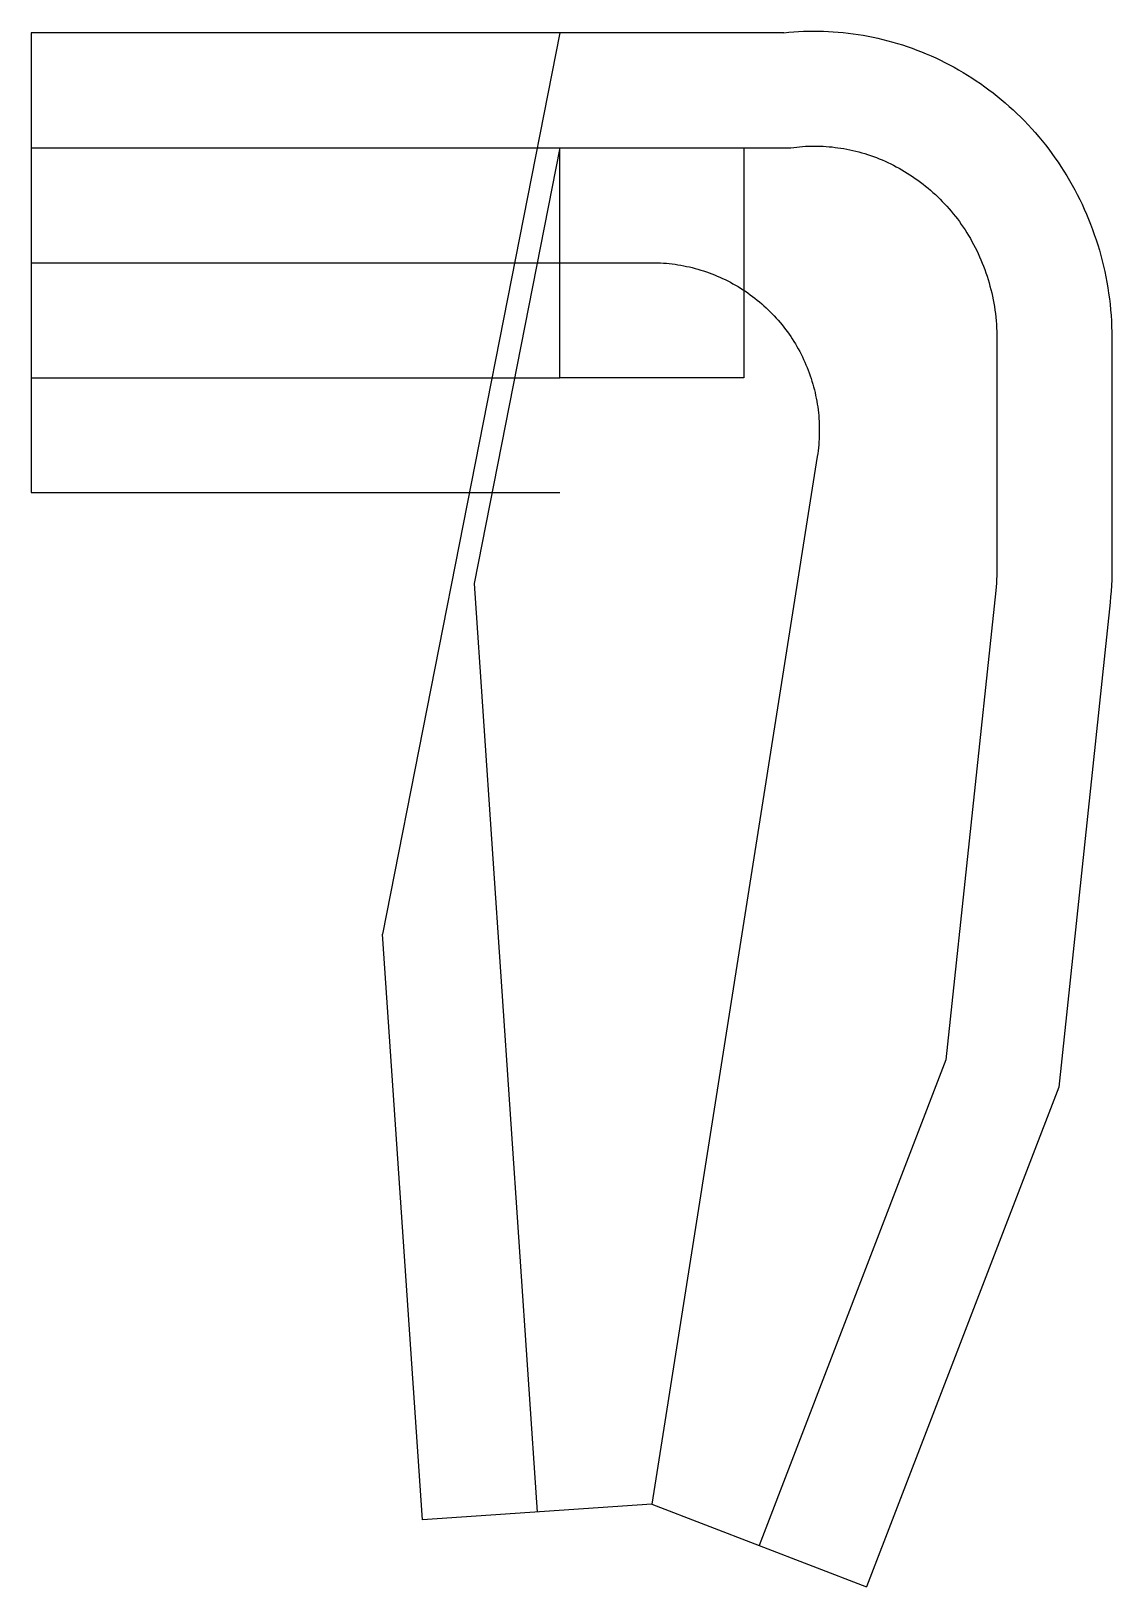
# Model space of a CAD drawing. Header units: metres. Extents: x -10000 to 7413, y -21331 to 3730.
import ezdxf

# ---------------------------------------------------------------- set-up
doc = ezdxf.new("R2010")
doc.units = ezdxf.units.M

msp = doc.modelspace()

# ---------------------------------------------------------------- linework, layer by layer
at = {"color": 1}
for p, q in [((-10000, 3704), (-10000, -3704)), ((2129, 3704), (-10000, 3704)), ((-1482, 3704), (-4336, -10814)), ((-10000, 1852), (2242, 1852)), ((-1482, 1852), (-2862, -5169)), ((5561, -1225), (5561, -4929)), ((7413, -1225), (7413, -4929)), ((-10000, -1852), (-1482, -1852)), ((-10000, -3704), (-1482, -3704)), ((-2862, -5169), (-1848, -20125)), ((5542, -5281), (4740, -12841)), ((7384, -5476), (6556, -13279)), ((-3696, -20251), (-4336, -10814)), ((4740, -12841), (1728, -20665)), ((6556, -13279), (3457, -21331)), ((0, -20000), (-3696, -20251)), ((0, -20000), (3457, -21331))]:
    msp.add_line(p, q, dxfattribs=at)
for points in [[(2129, 3704), (2208, 3712), (2287, 3718), (2366, 3723), (2446, 3727), (2525, 3730), (2605, 3730), (2685, 3730), (2765, 3728), (2845, 3725), (2925, 3720), (3005, 3714), (3085, 3707), (3166, 3698), (3246, 3688), (3326, 3676), (3406, 3663), (3485, 3648), (3565, 3632), (3644, 3615), (3724, 3596), (3803, 3576), (3881, 3555), (3960, 3532), (4038, 3507), (4116, 3482), (4193, 3454), (4270, 3426), (4347, 3396), (4423, 3365), (4499, 3332), (4575, 3298), (4650, 3262), (4724, 3226), (4798, 3188), (4871, 3148), (4943, 3107), (5015, 3065), (5087, 3022), (5157, 2977), (5227, 2931), (5297, 2884), (5365, 2835), (5433, 2786), (5500, 2735), (5566, 2682), (5631, 2629), (5696, 2574), (5759, 2518), (5822, 2461), (5884, 2403), (5945, 2344), (6004, 2283), (6063, 2221), (6121, 2159), (6178, 2095), (6234, 2030), (6288, 1964), (6342, 1897), (6395, 1829), (6446, 1760), (6496, 1690), (6545, 1619), (6593, 1547), (6640, 1475), (6685, 1401), (6730, 1326), (6773, 1251), (6814, 1175), (6855, 1098), (6894, 1020), (6932, 941), (6968, 862), (7004, 781), (7037, 701), (7070, 619), (7101, 537), (7130, 454), (7159, 370), (7185, 286), (7211, 202), (7235, 117), (7257, 31), (7278, -55), (7298, -142), (7316, -229), (7332, -316), (7347, -404), (7361, -492), (7373, -581), (7383, -670), (7392, -759), (7399, -848), (7405, -938), (7409, -1028), (7412, -1118), (7413, -1208), (7413, -1225)], [(1482, -1852), (-1482, -1852), (-1482, 1852), (1482, 1852), (1482, -1852)], [(2242, 1852), (2288, 1858), (2335, 1863), (2381, 1868), (2428, 1872), (2475, 1875), (2523, 1877), (2570, 1878), (2618, 1878), (2665, 1878), (2713, 1877), (2761, 1875), (2809, 1872), (2856, 1868), (2904, 1864), (2952, 1858), (3000, 1852), (3048, 1845), (3096, 1837), (3144, 1828), (3192, 1818), (3240, 1808), (3288, 1796), (3336, 1784), (3383, 1771), (3431, 1757), (3478, 1742), (3525, 1726), (3572, 1710), (3619, 1692), (3665, 1674), (3712, 1655), (3758, 1635), (3804, 1614), (3849, 1592), (3895, 1570), (3940, 1546), (3984, 1522), (4029, 1497), (4073, 1471), (4116, 1444), (4160, 1417), (4203, 1389), (4245, 1359), (4287, 1329), (4329, 1299), (4370, 1267), (4411, 1235), (4451, 1202), (4491, 1168), (4530, 1133), (4569, 1098), (4607, 1062), (4644, 1025), (4681, 987), (4718, 949), (4754, 910), (4789, 870), (4824, 829), (4858, 788), (4891, 746), (4924, 704), (4956, 661), (4987, 617), (5018, 573), (5047, 527), (5077, 482), (5105, 436), (5133, 389), (5159, 341), (5186, 293), (5211, 245), (5235, 196), (5259, 146), (5282, 96), (5304, 45), (5325, -6), (5346, -57), (5365, -109), (5384, -162), (5402, -215), (5418, -268), (5434, -322), (5449, -376), (5464, -430), (5477, -485), (5489, -540), (5500, -596), (5511, -652), (5520, -708), (5529, -764), (5536, -820), (5543, -877), (5548, -934), (5553, -991), (5556, -1049), (5559, -1106), (5560, -1164), (5561, -1222), (5561, -1225)], [(-10000, 0), (0, 0), (47, 0), (94, -2), (141, -4), (188, -7), (235, -10), (282, -15), (329, -20), (376, -26), (422, -33), (469, -41), (515, -50), (561, -59), (607, -69), (653, -80), (699, -92), (744, -105), (789, -118), (834, -132), (879, -147), (923, -163), (967, -179), (1011, -197), (1055, -215), (1098, -233), (1141, -253), (1183, -273), (1225, -294), (1267, -316), (1308, -338), (1349, -362), (1390, -386), (1430, -410), (1470, -435), (1509, -461), (1548, -488), (1586, -515), (1624, -543), (1662, -572), (1699, -601), (1735, -631), (1771, -662), (1806, -693), (1841, -725), (1875, -757), (1908, -791), (1941, -824), (1974, -858), (2006, -893), (2037, -928), (2068, -964), (2098, -1000), (2127, -1037), (2156, -1075), (2184, -1113), (2211, -1151), (2238, -1190), (2264, -1229), (2289, -1269), (2313, -1309), (2337, -1349), (2361, -1390), (2383, -1432), (2405, -1474), (2426, -1516), (2446, -1558), (2466, -1601), (2484, -1644), (2502, -1688), (2520, -1732), (2536, -1776), (2552, -1820), (2567, -1865), (2581, -1910), (2594, -1955), (2607, -2000), (2619, -2046), (2630, -2092), (2640, -2138), (2649, -2184), (2658, -2230), (2666, -2277), (2673, -2323), (2679, -2370), (2684, -2417), (2689, -2464), (2692, -2511), (2695, -2558), (2697, -2605), (2699, -2652), (2699, -2699), (2699, -2746), (2697, -2793), (2695, -2840), (2692, -2887), (2689, -2934), (2684, -2981), (2679, -3028), (2673, -3075), (2666, -3120), (0, -20000)], [(5561, -4929), (5561, -4987), (5559, -5045), (5556, -5103), (5553, -5161), (5548, -5220), (5543, -5278), (5542, -5281)], [(7413, -4929), (7412, -5019), (7410, -5110), (7406, -5200), (7400, -5291), (7393, -5381), (7385, -5471), (7384, -5476)]]:
    msp.add_lwpolyline(points, dxfattribs=at)

doc.saveas('drawing.dxf')
